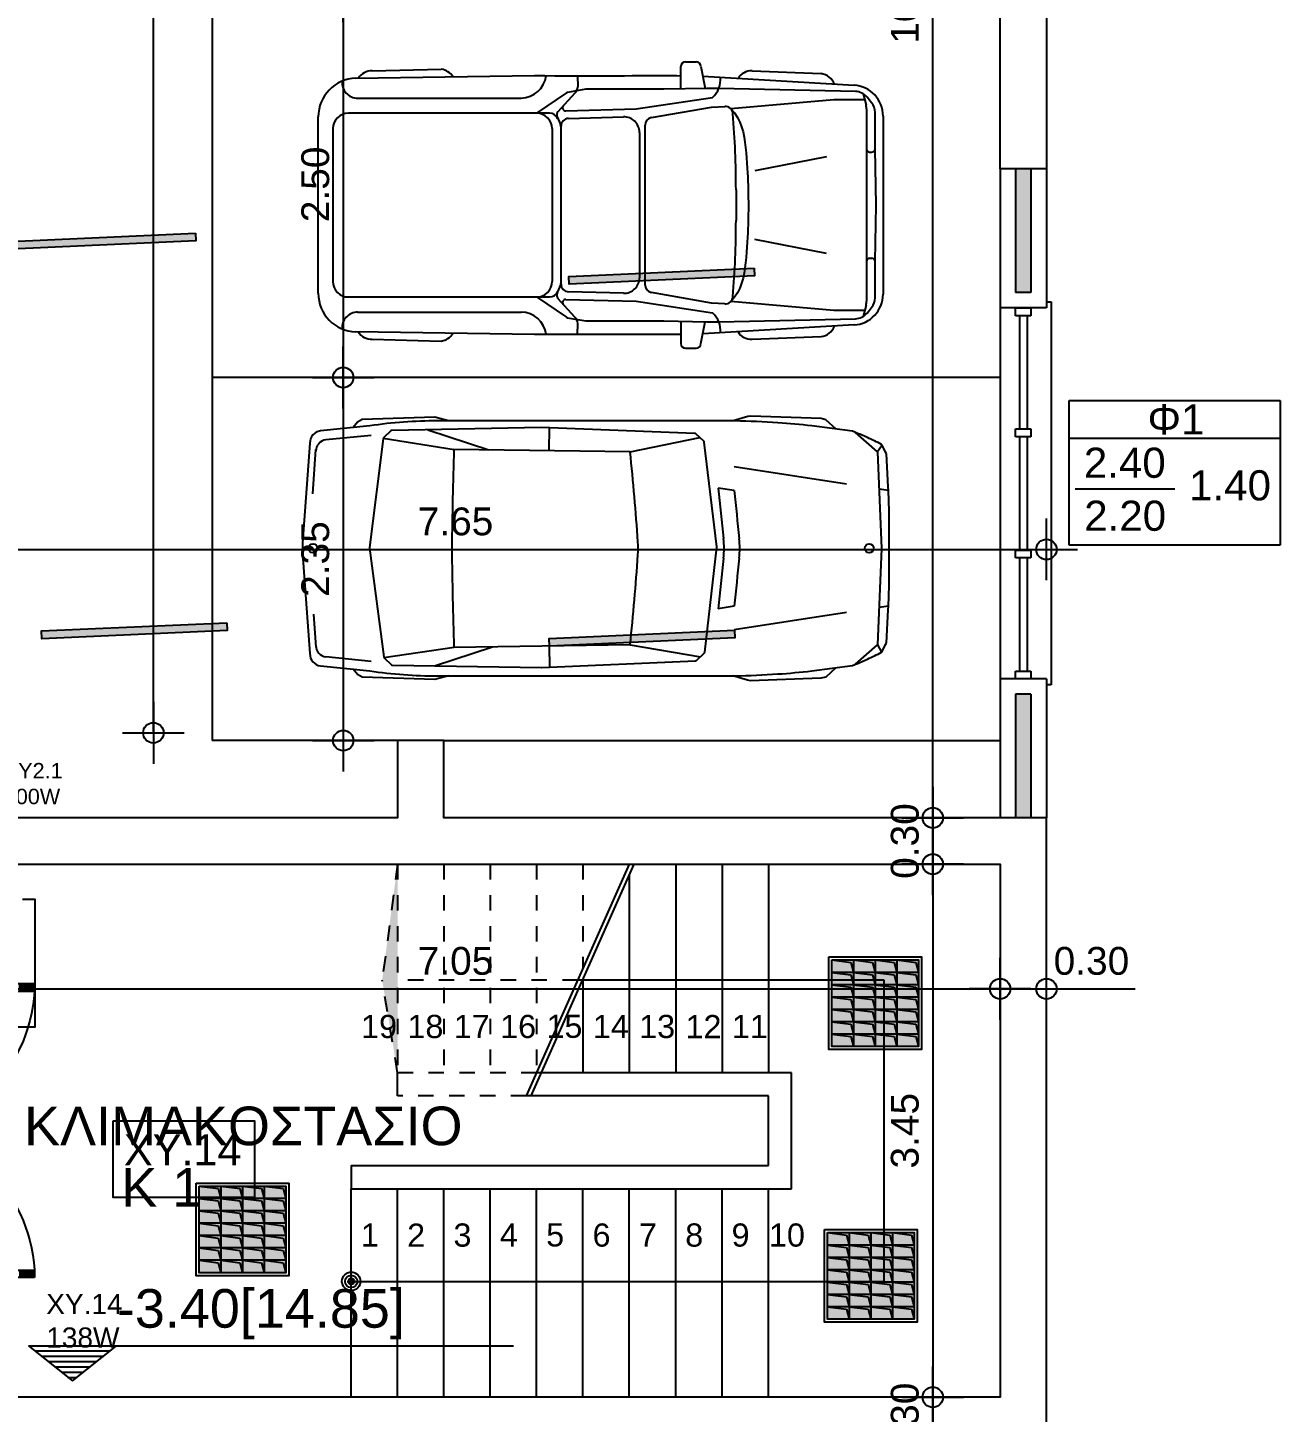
# Model space of a CAD drawing. Header units: metres. Extents: x -11 to 85, y -301 to 135.
# Drawn here: x 41.18 to 49.29, y -270.99 to -262.03 of the extents above; entities that cross this region are included whole.
import ezdxf
from ezdxf.enums import TextEntityAlignment as Align

# ---------------------------------------------------------------- set-up
doc = ezdxf.new("R2010")
doc.units = ezdxf.units.M
doc.header["$LTSCALE"] = 0.036
doc.header["$PDMODE"] = 2
doc.linetypes.add('HIDDEN', pattern=[0.375, 0.25, -0.125])
for name, color, linetype in [('arxitek ypogeio', 252, 'Continuous'), ('DIMBLK', 252, 'Continuous'), ('elec fota hatch', 31, 'Continuous'), ('electext', 20, 'Continuous'), ('hatch color', 252, 'Continuous'), ('HLEK_FL001_SYMBOLS', 230, 'Continuous'), ('Parathira', 252, 'Continuous')]:
    doc.layers.add(name, color=color, linetype=linetype)
doc.styles.add('COMU-N', font='arial.ttf')
doc.styles.get("Standard").update_dxf_attribs({"font": 'arial.ttf'})
doc.dimstyles.new('CADWDOT', dxfattribs={"dimscale": 0.1, "dimtxt": 1.8, "dimasz": 0.08, "dimexe": 2, "dimexo": 0, "dimgap": 0.09, "dimtad": 0, "dimrnd": 0.001, "dimzin": 0, "dimdsep": 46, "dimtxsty": 'Standard', "dimblk1": 'ARTDIM', "dimblk2": 'ARTDIM', "dimsah": 1, "dimcen": 0.09, "dimdle": 0.05, "dimse1": 1, "dimse2": 1, "dimadec": 0, "dimazin": 0, "dimtfac": 1, "dimtmove": 0, "dimatfit": 3, "dimldrblk": 'ARTDIM', "dimfxl": 2, "dimtvp": 0.9999, "dimtolj": 1, "dimtzin": 0, "dimarcsym": 0})

# ---------------------------------------------------------------- blocks, each defined once
blk = doc.blocks.new('ARTDIM')
at = {"layer": 'DIMBLK'}
for p, q in [((0, -24.9975), (0, 24.9975)), ((-24.9975, 0), (24.9975, 0))]:
    blk.add_line(p, q, dxfattribs=at)
blk.add_circle((0, 0), 8.25, dxfattribs=at)
blk = doc.blocks.new('*D1573')
at = {"layer": 'arxitek ypogeio', "color": 0, "lineweight": -2}
blk.add_line((40.1317, -265.4081), (47.7657, -265.4081), dxfattribs=at)
at = {"layer": 'Defpoints', "color": 0, "transparency": 16777216}
for p in [(47.7737, -265.4081), (40.1237, -265.7771), (47.7737, -265.7771)]:
    blk.add_point(p, dxfattribs=at)
at = {"layer": 'arxitek ypogeio', "color": 0, "lineweight": -2, "xscale": 0.008, "yscale": 0.008, "zscale": 0.008, "rotation": 180}
blk.add_blockref('ARTDIM', (40.1237, -265.4081), dxfattribs=at)
at = {"layer": 'arxitek ypogeio', "color": 0, "lineweight": -2, "xscale": 0.008, "yscale": 0.008, "zscale": 0.008}
blk.add_blockref('ARTDIM', (47.7737, -265.4081), dxfattribs=at)
at = {"layer": 'arxitek ypogeio', "color": 0, "insert": (43.9487, -265.2281), "char_height": 0.18, "attachment_point": 5}
blk.add_mtext('\\A1;7.65', dxfattribs=at)
blk = doc.blocks.new('*D1610')
at = {"layer": 'arxitek ypogeio', "color": 0, "lineweight": -2}
blk.add_line((41.9927, -266.5875), (41.9927, -256.8035), dxfattribs=at)
at = {"layer": 'Defpoints', "color": 0, "transparency": 16777216}
for p in [(41.9927, -256.7955), (42.798, -256.7955), (42.798, -266.5955)]:
    blk.add_point(p, dxfattribs=at)
at = {"layer": 'arxitek ypogeio', "color": 0, "lineweight": -2, "xscale": 0.008, "yscale": 0.008, "zscale": 0.008}
for p, rotation in [((41.9927, -256.7955), 90), ((41.9927, -266.5955), 270)]:
    blk.add_blockref('ARTDIM', p, dxfattribs=dict(at, rotation=rotation))
at = {"layer": 'arxitek ypogeio', "color": 0, "insert": (41.8127, -261.6955), "char_height": 0.18, "attachment_point": 5, "rotation": 90}
blk.add_mtext('\\A1;9.80', dxfattribs=at)
blk = doc.blocks.new('*D1613')
at = {"layer": 'arxitek ypogeio', "color": 0, "lineweight": -2}
blk.add_line((43.2219, -261.8035), (43.2219, -264.2875), dxfattribs=at)
at = {"layer": 'Defpoints', "color": 0, "transparency": 16777216}
for p in [(42.3737, -261.7955), (42.3737, -264.2955), (43.2219, -264.2955)]:
    blk.add_point(p, dxfattribs=at)
at = {"layer": 'arxitek ypogeio', "color": 0, "lineweight": -2, "xscale": 0.008, "yscale": 0.008, "zscale": 0.008}
for p, rotation in [((43.2219, -261.7955), 90), ((43.2219, -264.2955), 270)]:
    blk.add_blockref('ARTDIM', p, dxfattribs=dict(at, rotation=rotation))
at = {"layer": 'arxitek ypogeio', "color": 0, "insert": (43.0419, -263.0455), "char_height": 0.18, "attachment_point": 5, "rotation": 90}
blk.add_mtext('\\A1;2.50', dxfattribs=at)
blk = doc.blocks.new('*D1614')
at = {"layer": 'arxitek ypogeio', "color": 0, "lineweight": -2}
blk.add_line((43.2219, -264.3035), (43.2219, -266.6375), dxfattribs=at)
at = {"layer": 'Defpoints', "color": 0, "transparency": 16777216}
for p in [(42.3737, -264.2955), (42.3737, -266.6455), (43.2219, -266.6455)]:
    blk.add_point(p, dxfattribs=at)
at = {"layer": 'arxitek ypogeio', "color": 0, "lineweight": -2, "xscale": 0.008, "yscale": 0.008, "zscale": 0.008}
for p, rotation in [((43.2219, -264.2955), 90), ((43.2219, -266.6455), 270)]:
    blk.add_blockref('ARTDIM', p, dxfattribs=dict(at, rotation=rotation))
at = {"layer": 'arxitek ypogeio', "color": 0, "insert": (43.0419, -265.4705), "char_height": 0.18, "attachment_point": 5, "rotation": 90}
blk.add_mtext('\\A1;2.35', dxfattribs=at)
blk = doc.blocks.new('*D1617')
at = {"layer": 'arxitek ypogeio', "color": 0, "lineweight": -2}
blk.add_line((40.4317, -268.2524), (47.4657, -268.2524), dxfattribs=at)
at = {"layer": 'Defpoints', "color": 0, "transparency": 16777216}
for p in [(40.4237, -267.4455), (47.4737, -267.4455), (47.4737, -268.2524)]:
    blk.add_point(p, dxfattribs=at)
at = {"layer": 'arxitek ypogeio', "color": 0, "lineweight": -2, "xscale": 0.008, "yscale": 0.008, "zscale": 0.008, "rotation": 180}
blk.add_blockref('ARTDIM', (40.4237, -268.2524), dxfattribs=at)
at = {"layer": 'arxitek ypogeio', "color": 0, "lineweight": -2, "xscale": 0.008, "yscale": 0.008, "zscale": 0.008}
blk.add_blockref('ARTDIM', (47.4737, -268.2524), dxfattribs=at)
at = {"layer": 'arxitek ypogeio', "color": 0, "insert": (43.9487, -268.0724), "char_height": 0.18, "attachment_point": 5}
blk.add_mtext('\\A1;7.05', dxfattribs=at)
blk = doc.blocks.new('*D1618')
at = {"layer": 'arxitek ypogeio', "color": 0, "lineweight": -2}
for p, q in [((47.4817, -268.2524), (47.7657, -268.2524)), ((47.7737, -268.2524), (48.3483, -268.2524))]:
    blk.add_line(p, q, dxfattribs=at)
at = {"layer": 'Defpoints', "color": 0, "transparency": 16777216}
for p in [(47.4737, -267.4455), (47.7737, -267.4455), (47.7737, -268.2524)]:
    blk.add_point(p, dxfattribs=at)
at = {"layer": 'arxitek ypogeio', "color": 0, "lineweight": -2, "xscale": 0.008, "yscale": 0.008, "zscale": 0.008, "rotation": 180}
blk.add_blockref('ARTDIM', (47.4737, -268.2524), dxfattribs=at)
at = {"layer": 'arxitek ypogeio', "color": 0, "lineweight": -2, "xscale": 0.008, "yscale": 0.008, "zscale": 0.008}
blk.add_blockref('ARTDIM', (47.7737, -268.2524), dxfattribs=at)
at = {"layer": 'arxitek ypogeio', "color": 0, "insert": (48.065, -268.0724), "char_height": 0.18, "attachment_point": 5}
blk.add_mtext('\\A1;0.30', dxfattribs=at)
blk = doc.blocks.new('*D1619')
at = {"layer": 'arxitek ypogeio', "color": 0, "lineweight": -2}
blk.add_line((47.0377, -267.4535), (47.0377, -270.8875), dxfattribs=at)
at = {"layer": 'Defpoints', "color": 0, "transparency": 16777216}
for p in [(47.4737, -267.4455), (47.0377, -270.8955), (47.4737, -270.8955)]:
    blk.add_point(p, dxfattribs=at)
at = {"layer": 'arxitek ypogeio', "color": 0, "lineweight": -2, "xscale": 0.008, "yscale": 0.008, "zscale": 0.008}
for p, rotation in [((47.0377, -267.4455), 90), ((47.0377, -270.8955), 270)]:
    blk.add_blockref('ARTDIM', p, dxfattribs=dict(at, rotation=rotation))
at = {"layer": 'arxitek ypogeio', "color": 0, "insert": (46.8577, -269.1705), "char_height": 0.18, "attachment_point": 5, "rotation": 90}
blk.add_mtext('\\A1;3.45', dxfattribs=at)
blk = doc.blocks.new('*D1620')
at = {"layer": 'arxitek ypogeio', "color": 0, "lineweight": -2}
blk.add_line((47.0377, -267.1375), (47.0377, -256.5035), dxfattribs=at)
at = {"layer": 'Defpoints', "color": 0, "transparency": 16777216}
for p in [(47.0377, -256.4955), (47.4737, -256.4955), (47.4737, -267.1455)]:
    blk.add_point(p, dxfattribs=at)
at = {"layer": 'arxitek ypogeio', "color": 0, "lineweight": -2, "xscale": 0.008, "yscale": 0.008, "zscale": 0.008}
for p, rotation in [((47.0377, -256.4955), 90), ((47.0377, -267.1455), 270)]:
    blk.add_blockref('ARTDIM', p, dxfattribs=dict(at, rotation=rotation))
at = {"layer": 'arxitek ypogeio', "color": 0, "insert": (46.8577, -261.8205), "char_height": 0.18, "attachment_point": 5, "rotation": 90}
blk.add_mtext('\\A1;10.65', dxfattribs=at)
blk = doc.blocks.new('*D1622')
at = {"layer": 'arxitek ypogeio', "color": 0, "lineweight": -2}
blk.add_line((47.0377, -267.4375), (47.0377, -267.1535), dxfattribs=at)
at = {"layer": 'Defpoints', "color": 0, "transparency": 16777216}
for p in [(47.0377, -267.1455), (47.4737, -267.1455), (47.4737, -267.4455)]:
    blk.add_point(p, dxfattribs=at)
at = {"layer": 'arxitek ypogeio', "color": 0, "lineweight": -2, "xscale": 0.008, "yscale": 0.008, "zscale": 0.008}
for p, rotation in [((47.0377, -267.1455), 90), ((47.0377, -267.4455), 270)]:
    blk.add_blockref('ARTDIM', p, dxfattribs=dict(at, rotation=rotation))
at = {"layer": 'arxitek ypogeio', "color": 0, "insert": (46.8577, -267.2955), "char_height": 0.18, "attachment_point": 5, "rotation": 90}
blk.add_mtext('\\A1;0.30', dxfattribs=at)
blk = doc.blocks.new('*D1623')
at = {"layer": 'arxitek ypogeio', "color": 0, "lineweight": -2}
blk.add_line((47.0377, -270.9035), (47.0377, -271.1875), dxfattribs=at)
at = {"layer": 'Defpoints', "color": 0, "transparency": 16777216}
for p in [(47.4737, -270.8955), (47.0377, -271.1955), (47.4737, -271.1955)]:
    blk.add_point(p, dxfattribs=at)
at = {"layer": 'arxitek ypogeio', "color": 0, "lineweight": -2, "xscale": 0.008, "yscale": 0.008, "zscale": 0.008}
for p, rotation in [((47.0377, -270.8955), 90), ((47.0377, -271.1955), 270)]:
    blk.add_blockref('ARTDIM', p, dxfattribs=dict(at, rotation=rotation))
at = {"layer": 'arxitek ypogeio', "color": 0, "insert": (46.8577, -271.0455), "char_height": 0.18, "attachment_point": 5, "rotation": 90}
blk.add_mtext('\\A1;0.30', dxfattribs=at)
blk = doc.blocks.new('A$C0F035EE8')
at = {"layer": 'Parathira'}
for p, q in [((-0.3, 0), (-0.3, -0.05)), ((0, -0.05), (0, 0)), ((-1.1, -0.05), (-0.15, -0.05)), ((-1.005, -0.0595), (-1.1, -0.0595)), ((-1.005, -0.069), (-1.0998, -0.069)), ((-1.005, -0.0785), (-1.0996, -0.0785)), ((-1.005, -0.088), (-1.0992, -0.088)), ((-1.005, -0.0975), (-1.005, -0.05)), ((-0.3, -0.05), (0, -0.05)), ((-0.245, -0.0975), (-0.245, -0.05)), ((-0.15, -0.0595), (-0.245, -0.0595)), ((-0.15, -0.069), (-0.245, -0.069)), ((-0.15, -0.0785), (-0.245, -0.0785)), ((-0.15, -0.088), (-0.245, -0.088)), ((-0.15, -0.05), (-0.15, -0.0975)), ((-0.15, -0.0975), (-1.0988, -0.0975)), ((-1.005, -1.9405), (-1.1, -1.9405)), ((-1.1, -1.95), (-0.15, -1.95)), ((-1.005, -1.931), (-1.0998, -1.931)), ((-1.005, -1.9215), (-1.0996, -1.9215)), ((-1.005, -1.912), (-1.0992, -1.912)), ((-0.15, -1.9025), (-1.0988, -1.9025)), ((-1.005, -1.9025), (-1.005, -1.95)), ((-0.3, -2), (-0.3, -1.95)), ((-0.3, -1.95), (0, -1.95)), ((-0.245, -1.9025), (-0.245, -1.95)), ((-0.15, -1.912), (-0.245, -1.912)), ((-0.15, -1.9215), (-0.245, -1.9215)), ((-0.15, -1.931), (-0.245, -1.931)), ((-0.15, -1.9405), (-0.245, -1.9405)), ((-0.15, -1.95), (-0.15, -1.9025)), ((0, -1.95), (0, -2))]:
    blk.add_line(p, q, dxfattribs=at)
for centre, start, end in [((-0.15, -0.05), 180, 270), ((-0.15, -1.95), 90, 180)]:
    blk.add_arc(centre, 0.95, start, end, dxfattribs=at)
blk = doc.blocks.new('A$C52D13D70')
at = {"layer": 'Parathira'}
for p, q in [((-0.33, 0.04), (-0.33, -2.44)), ((-0.3, 0.04), (-0.33, 0.04)), ((-0.1, 0), (-0.2, 0)), ((-0.2, 0), (-0.2, -0.05)), ((-0.1, -0.05), (-0.1, 0)), ((0, 0), (0, -2.4)), ((-0.2, -0.05), (-0.1, -0.05)), ((-0.175, -0.05), (-0.175, -0.7833)), ((-0.125, -0.05), (-0.125, -0.7833)), ((-0.1, -0.7833), (-0.2, -0.7833)), ((-0.2, -0.7833), (-0.2, -0.8333)), ((-0.1, -0.8333), (-0.1, -0.7833)), ((-0.2, -0.8333), (-0.1, -0.8333)), ((-0.175, -0.8333), (-0.175, -1.5667)), ((-0.125, -0.8333), (-0.125, -1.5667)), ((-0.1, -1.5667), (-0.2, -1.5667)), ((-0.2, -1.5667), (-0.2, -1.6167)), ((-0.1, -1.6167), (-0.1, -1.5667)), ((-0.2, -1.6167), (-0.1, -1.6167)), ((-0.175, -1.6167), (-0.175, -2.35)), ((-0.125, -1.6167), (-0.125, -2.35)), ((-0.1, -2.35), (-0.2, -2.35)), ((-0.2, -2.35), (-0.2, -2.4)), ((-0.2, -2.4), (-0.1, -2.4)), ((-0.1, -2.4), (-0.1, -2.35)), ((-0.33, -2.44), (-0.3, -2.44))]:
    blk.add_line(p, q, dxfattribs=at)
blk = doc.blocks.new('*D1447')
at = {"layer": 'arxitek ypogeio', "color": 0, "lineweight": -2}
for p, q in [((41.0274, -270.8955), (41.0274, -270.3209)), ((41.0274, -271.1875), (41.0274, -270.9035))]:
    blk.add_line(p, q, dxfattribs=at)
at = {"layer": 'Defpoints', "color": 0, "transparency": 16777216}
for p in [(41.0274, -270.8955), (41.2308, -270.8955), (41.2308, -271.1955)]:
    blk.add_point(p, dxfattribs=at)
at = {"layer": 'arxitek ypogeio', "color": 0, "lineweight": -2, "xscale": 0.008, "yscale": 0.008, "zscale": 0.008}
for p, rotation in [((41.0274, -270.8955), 90), ((41.0274, -271.1955), 270)]:
    blk.add_blockref('ARTDIM', p, dxfattribs=dict(at, rotation=rotation))
at = {"layer": 'arxitek ypogeio', "color": 0, "insert": (40.8474, -270.6042), "char_height": 0.18, "attachment_point": 5, "rotation": 90}
blk.add_mtext('\\A1;0.30', dxfattribs=at)
blk = doc.blocks.new('lampes fthorismou 120')
at = {"layer": 'hatch color'}
blk.add_hatch(color=181, dxfattribs=at).paths.add_polyline_path([(84.1811, -99.2639), (84.1811, -99.2139), (85.3811, -99.2139), (85.3811, -99.2639)])
at = {"layer": 'HLEK_FL001_SYMBOLS'}
blk.add_lwpolyline([(84.1811, -99.2639), (84.1811, -99.2139), (85.3811, -99.2139), (85.3811, -99.2639)], close=True, dxfattribs=at)
blk = doc.blocks.new('fotistiko fthorismou pseudorofi')
at = {"layer": 'elec fota hatch'}
blk.add_hatch(color=256, dxfattribs=at).paths.add_polyline_path([(56.1669, -89.5522), (56.7269, -89.5522), (56.7269, -90.1122), (56.1669, -90.1122)])
at = {"layer": 'HLEK_FL001_SYMBOLS'}
for points in [[(56.3069, -89.5522), (56.1669, -89.5522), (56.2901, -89.568), (56.3069, -89.6322)], [(56.4469, -89.5522), (56.3069, -89.5522), (56.4301, -89.568), (56.4469, -89.6322)], [(56.5869, -89.5522), (56.4469, -89.5522), (56.5701, -89.568), (56.5869, -89.6322)], [(56.7269, -89.5522), (56.5869, -89.5522), (56.7101, -89.568), (56.7269, -89.6322)], [(56.3069, -89.6322), (56.1669, -89.6322), (56.2901, -89.648), (56.3069, -89.7122)], [(56.4469, -89.6322), (56.3069, -89.6322), (56.4301, -89.648), (56.4469, -89.7122)], [(56.5869, -89.6322), (56.4469, -89.6322), (56.5701, -89.648), (56.5869, -89.7122)], [(56.7269, -89.6322), (56.5869, -89.6322), (56.7101, -89.648), (56.7269, -89.7122)], [(56.3069, -89.7122), (56.1669, -89.7122), (56.2901, -89.728), (56.3069, -89.7922)], [(56.3069, -89.7922), (56.1669, -89.7922), (56.2901, -89.808), (56.3069, -89.8722)], [(56.4469, -89.7122), (56.3069, -89.7122), (56.4301, -89.728), (56.4469, -89.7922)], [(56.4469, -89.7922), (56.3069, -89.7922), (56.4301, -89.808), (56.4469, -89.8722)], [(56.5869, -89.7122), (56.4469, -89.7122), (56.5701, -89.728), (56.5869, -89.7922)], [(56.5869, -89.7922), (56.4469, -89.7922), (56.5701, -89.808), (56.5869, -89.8722)], [(56.7269, -89.7122), (56.5869, -89.7122), (56.7101, -89.728), (56.7269, -89.7922)], [(56.7269, -89.7922), (56.5869, -89.7922), (56.7101, -89.808), (56.7269, -89.8722)], [(56.3069, -89.8722), (56.1669, -89.8722), (56.2901, -89.888), (56.3069, -89.9522)], [(56.4469, -89.8722), (56.3069, -89.8722), (56.4301, -89.888), (56.4469, -89.9522)], [(56.5869, -89.8722), (56.4469, -89.8722), (56.5701, -89.888), (56.5869, -89.9522)], [(56.7269, -89.8722), (56.5869, -89.8722), (56.7101, -89.888), (56.7269, -89.9522)], [(56.3069, -89.9522), (56.1669, -89.9522), (56.2901, -89.968), (56.3069, -90.0322)], [(56.4469, -89.9522), (56.3069, -89.9522), (56.4301, -89.968), (56.4469, -90.0322)], [(56.5869, -89.9522), (56.4469, -89.9522), (56.5701, -89.968), (56.5869, -90.0322)], [(56.7269, -89.9522), (56.5869, -89.9522), (56.7101, -89.968), (56.7269, -90.0322)], [(56.3069, -90.0322), (56.1669, -90.0322), (56.2901, -90.048), (56.3069, -90.1122)], [(56.4469, -90.0322), (56.3069, -90.0322), (56.4301, -90.048), (56.4469, -90.1122)], [(56.5869, -90.0322), (56.4469, -90.0322), (56.5701, -90.048), (56.5869, -90.1122)], [(56.7269, -90.0322), (56.5869, -90.0322), (56.7101, -90.048), (56.7269, -90.1122)]]:
    blk.add_hatch(color=256, dxfattribs=at).paths.add_polyline_path(points)
for p, q in [((56.1669, -89.5522), (56.2901, -89.568)), ((56.2901, -89.568), (56.3069, -89.6322)), ((56.3069, -89.5522), (56.3069, -90.1122)), ((56.3069, -89.5522), (56.4301, -89.568)), ((56.4301, -89.568), (56.4469, -89.6322)), ((56.4469, -89.5522), (56.4469, -90.1122)), ((56.4469, -89.5522), (56.5701, -89.568)), ((56.5701, -89.568), (56.5869, -89.6322)), ((56.5869, -89.5522), (56.5869, -90.1122)), ((56.5869, -89.5522), (56.7101, -89.568)), ((56.7101, -89.568), (56.7269, -89.6322)), ((56.7269, -89.6322), (56.1669, -89.6322)), ((56.1669, -89.6322), (56.2901, -89.648)), ((56.2901, -89.648), (56.3069, -89.7122)), ((56.3069, -89.6322), (56.4301, -89.648)), ((56.4301, -89.648), (56.4469, -89.7122)), ((56.4469, -89.6322), (56.5701, -89.648)), ((56.5701, -89.648), (56.5869, -89.7122)), ((56.5869, -89.6322), (56.7101, -89.648)), ((56.7101, -89.648), (56.7269, -89.7122)), ((56.7269, -89.7122), (56.1669, -89.7122)), ((56.1669, -89.7122), (56.2901, -89.728)), ((56.7269, -89.7922), (56.1669, -89.7922)), ((56.1669, -89.7922), (56.2901, -89.808)), ((56.2901, -89.728), (56.3069, -89.7922)), ((56.3069, -89.7122), (56.4301, -89.728)), ((56.3069, -89.7922), (56.4301, -89.808)), ((56.4301, -89.728), (56.4469, -89.7922)), ((56.4469, -89.7122), (56.5701, -89.728)), ((56.4469, -89.7922), (56.5701, -89.808)), ((56.5701, -89.728), (56.5869, -89.7922)), ((56.5869, -89.7122), (56.7101, -89.728)), ((56.5869, -89.7922), (56.7101, -89.808)), ((56.7101, -89.728), (56.7269, -89.7922)), ((56.7269, -89.8722), (56.1669, -89.8722)), ((56.1669, -89.8722), (56.2901, -89.888)), ((56.2901, -89.808), (56.3069, -89.8722)), ((56.3069, -89.8722), (56.4301, -89.888)), ((56.4301, -89.808), (56.4469, -89.8722)), ((56.4469, -89.8722), (56.5701, -89.888)), ((56.5701, -89.808), (56.5869, -89.8722)), ((56.5869, -89.8722), (56.7101, -89.888)), ((56.7101, -89.808), (56.7269, -89.8722)), ((56.7269, -89.9522), (56.1669, -89.9522)), ((56.1669, -89.9522), (56.2901, -89.968)), ((56.2901, -89.888), (56.3069, -89.9522)), ((56.2901, -89.968), (56.3069, -90.0322)), ((56.3069, -89.9522), (56.4301, -89.968)), ((56.4301, -89.888), (56.4469, -89.9522)), ((56.4301, -89.968), (56.4469, -90.0322)), ((56.4469, -89.9522), (56.5701, -89.968)), ((56.5701, -89.888), (56.5869, -89.9522)), ((56.5701, -89.968), (56.5869, -90.0322)), ((56.5869, -89.9522), (56.7101, -89.968)), ((56.7101, -89.888), (56.7269, -89.9522)), ((56.7101, -89.968), (56.7269, -90.0322)), ((56.7269, -90.0322), (56.1669, -90.0322)), ((56.1669, -90.0322), (56.2901, -90.048)), ((56.2901, -90.048), (56.3069, -90.1122)), ((56.3069, -90.0322), (56.4301, -90.048)), ((56.4301, -90.048), (56.4469, -90.1122)), ((56.4469, -90.0322), (56.5701, -90.048)), ((56.5701, -90.048), (56.5869, -90.1122)), ((56.5869, -90.0322), (56.7101, -90.048)), ((56.7101, -90.048), (56.7269, -90.1122))]:
    blk.add_line(p, q, dxfattribs=at)
for points in [[(56.1469, -89.5322), (56.7469, -89.5322), (56.7469, -90.1322), (56.1469, -90.1322)], [(56.1669, -89.5522), (56.7269, -89.5522), (56.7269, -90.1122), (56.1669, -90.1122)]]:
    blk.add_lwpolyline(points, close=True, dxfattribs=at)

msp = doc.modelspace()

# ---------------------------------------------------------------- hatches: boundary and pattern name
at = {"layer": 'arxitek ypogeio'}
for points in [[(47.6737, -262.9455), (47.5737, -262.9455), (47.5737, -263.7455), (47.6737, -263.7455)], [(47.6737, -266.3455), (47.5737, -266.3455), (47.5737, -267.1455), (47.6737, -267.1455)]]:
    msp.add_hatch(color=256, dxfattribs=at).paths.add_polyline_path(points)
at = {"layer": 'arxitek ypogeio', "linetype": 'HIDDEN'}
h = msp.add_hatch(color=256, dxfattribs=at)
h.paths.add_polyline_path([(43.5737, -267.4455), (43.4737, -268.1955), (43.5737, -268.7955)])
h.paths.add_polyline_path([(43.3126, -268.608), (43.5948, -268.608), (43.5948, -268.383), (43.3126, -268.383)], flags=9)

# ---------------------------------------------------------------- linework, layer by layer
at = {"layer": 'arxitek ypogeio'}
for p, q in [((42.3737, -256.7955), (42.3737, -266.6455)), ((43.4093, -262.3115), (43.856, -262.3)), ((45.4072, -262.4277), (45.4072, -262.283)), ((45.4372, -262.253), (45.5072, -262.253)), ((45.5372, -262.283), (45.5651, -262.4245)), ((43.3031, -262.359), (44.46, -262.3413)), ((44.46, -262.3413), (44.5262, -262.3417)), ((44.5262, -262.3417), (44.5915, -262.3421)), ((44.5915, -262.3421), (44.655, -262.3423)), ((44.655, -262.3423), (44.7057, -262.3424)), ((44.7057, -262.3424), (44.7724, -262.3423)), ((44.739, -262.3424), (44.7399, -262.4142)), ((44.7724, -262.3423), (45.0421, -262.3421)), ((45.0421, -262.3421), (45.0931, -262.3418)), ((45.0931, -262.3418), (45.1422, -262.3415)), ((45.1422, -262.3415), (45.19, -262.3413)), ((45.19, -262.3413), (45.2372, -262.3411)), ((45.2372, -262.3411), (45.2843, -262.3412)), ((45.2843, -262.3412), (45.3321, -262.3414)), ((45.3321, -262.3414), (45.3811, -262.3419)), ((45.3811, -262.3419), (45.4072, -262.3423)), ((45.5496, -262.3459), (46.5282, -262.404)), ((45.8683, -262.3115), (46.315, -262.3284)), ((44.6664, -262.4536), (44.4723, -262.5849)), ((44.7205, -262.4543), (44.6112, -262.5757)), ((44.7931, -262.4298), (44.6742, -262.4505)), ((45.2975, -262.4298), (44.7931, -262.4298)), ((45.5748, -262.4243), (45.2975, -262.4298)), ((45.655, -262.4242), (45.5748, -262.4243)), ((46.5372, -262.4443), (45.655, -262.4242)), ((46.5867, -262.4587), (46.6058, -262.5324)), ((43.3152, -262.4871), (44.3738, -262.4871)), ((44.6622, -262.5696), (45.1177, -262.5577)), ((45.1177, -262.5577), (45.6126, -262.4827)), ((45.2164, -262.6134), (45.6066, -262.5453)), ((45.6066, -262.5453), (45.6916, -262.541)), ((46.397, -262.4984), (45.7304, -262.5562)), ((45.7304, -262.5562), (45.7542, -262.5836)), ((46.5969, -262.4979), (46.397, -262.4984)), ((46.609, -262.5575), (46.609, -262.8164)), ((46.6418, -262.5171), (46.6123, -262.481)), ((43.0605, -263.1797), (43.0605, -262.6089)), ((44.5567, -262.5849), (43.2552, -262.5849)), ((44.606, -262.6076), (44.6279, -262.6588)), ((44.6806, -262.6183), (45.0365, -262.609)), ((45.7542, -262.5836), (45.7735, -262.6125)), ((45.7735, -262.6125), (45.7888, -262.6428)), ((45.7888, -262.6428), (45.8007, -262.6742)), ((46.6644, -262.8164), (46.6644, -262.5804)), ((46.7164, -262.6036), (46.7164, -263.1797)), ((43.1552, -262.6849), (43.1552, -263.1797)), ((44.5738, -262.6849), (44.5738, -263.1797)), ((44.6319, -263.1797), (44.6319, -262.6683)), ((45.1391, -262.7089), (45.1391, -263.1797)), ((45.1759, -263.1797), (45.1759, -262.6625)), ((45.8007, -262.6742), (45.8098, -262.7065)), ((45.8098, -262.7065), (45.8166, -262.7396)), ((45.8166, -262.7396), (45.8218, -262.7732)), ((45.8218, -262.7732), (45.8259, -262.8071)), ((45.8259, -262.8071), (45.8293, -262.841)), ((46.609, -262.8164), (46.609, -263.1797)), ((46.629, -262.8364), (46.6444, -262.8364)), ((46.6706, -263.1797), (46.6644, -262.8164)), ((45.8293, -262.841), (45.8323, -262.8747)), ((45.8323, -262.8747), (45.8348, -262.9078)), ((45.8348, -262.9078), (45.8369, -262.9399)), ((46.3508, -262.8667), (45.8864, -262.9571)), ((45.8369, -262.9399), (45.8386, -262.9706)), ((45.8386, -262.9706), (45.84, -262.9997)), ((45.84, -262.9997), (45.8412, -263.0268)), ((47.4737, -262.9455), (47.4737, -263.8455)), ((47.5737, -262.9455), (47.5737, -263.7455)), ((47.6737, -262.9455), (47.6737, -263.7455)), ((47.7737, -262.9455), (47.7737, -263.8455)), ((45.7642, -263.0807), (45.7642, -263.1797)), ((45.8412, -263.0268), (45.8421, -263.0514)), ((45.8421, -263.0514), (45.8428, -263.0735)), ((45.8428, -263.0735), (45.8433, -263.0931)), ((45.8433, -263.0931), (45.8437, -263.1107)), ((43.0605, -263.7505), (43.0605, -263.1797)), ((43.1552, -263.1797), (43.1552, -263.6744)), ((44.5738, -263.1797), (44.5738, -263.6744)), ((44.6319, -263.6911), (44.6319, -263.1797)), ((45.1391, -263.1797), (45.1391, -263.6504)), ((45.1759, -263.6969), (45.1759, -263.1797)), ((45.7642, -263.1797), (45.7642, -263.2786)), ((45.8437, -263.1107), (45.8439, -263.1265)), ((45.8439, -263.1265), (45.8442, -263.1672)), ((45.8442, -263.1921), (45.8441, -263.2183)), ((45.8442, -263.1672), (45.8442, -263.1921)), ((46.609, -263.1797), (46.609, -263.5429)), ((46.6644, -263.5429), (46.6706, -263.1797)), ((46.7164, -263.1797), (46.7164, -263.7557)), ((45.8428, -263.2859), (45.8421, -263.3079)), ((45.8433, -263.2662), (45.8428, -263.2859)), ((45.8437, -263.2487), (45.8433, -263.2662)), ((45.8439, -263.2328), (45.8437, -263.2487)), ((45.8441, -263.2183), (45.8439, -263.2328)), ((45.84, -263.3596), (45.8386, -263.3887)), ((45.8412, -263.3326), (45.84, -263.3596)), ((45.8421, -263.3079), (45.8412, -263.3326)), ((45.8348, -263.4516), (45.8323, -263.4846)), ((45.8369, -263.4195), (45.8348, -263.4516)), ((45.8386, -263.3887), (45.8369, -263.4195)), ((46.3508, -263.4926), (45.8864, -263.4023)), ((45.8259, -263.5523), (45.8218, -263.5862)), ((45.8293, -263.5183), (45.8259, -263.5523)), ((45.8323, -263.4846), (45.8293, -263.5183)), ((46.609, -263.5429), (46.609, -263.8019)), ((46.629, -263.5229), (46.6444, -263.5229)), ((46.6644, -263.779), (46.6644, -263.5429)), ((45.8166, -263.6197), (45.8098, -263.6528)), ((45.8218, -263.5862), (45.8166, -263.6197)), ((44.606, -263.7517), (44.6279, -263.7005)), ((45.7888, -263.7166), (45.7735, -263.7468)), ((45.8007, -263.6851), (45.7888, -263.7166)), ((45.8098, -263.6528), (45.8007, -263.6851)), ((43.2552, -263.7744), (44.5567, -263.7744)), ((44.4723, -263.7744), (44.6664, -263.9057)), ((44.7205, -263.9051), (44.6112, -263.7836)), ((44.6622, -263.7897), (45.1177, -263.8017)), ((45.0365, -263.7504), (44.6806, -263.741)), ((45.1177, -263.8017), (45.6126, -263.8766)), ((45.6066, -263.8141), (45.2164, -263.746)), ((45.6916, -263.8183), (45.6066, -263.8141)), ((45.7542, -263.7758), (45.7304, -263.8031)), ((46.397, -263.8609), (45.7304, -263.8031)), ((45.7735, -263.7468), (45.7542, -263.7758)), ((47.6737, -263.7455), (47.5737, -263.7455)), ((43.3152, -263.8722), (44.3738, -263.8722)), ((44.6742, -263.9088), (44.7931, -263.9295)), ((46.5969, -263.8614), (46.397, -263.8609)), ((46.6058, -263.827), (46.5867, -263.9006)), ((46.6123, -263.8784), (46.6418, -263.8422)), ((47.7737, -263.8455), (47.4737, -263.8455)), ((44.46, -264.0181), (43.3031, -264.0004)), ((44.739, -264.017), (44.7399, -263.9451)), ((44.7931, -263.9295), (45.2975, -263.9295)), ((45.2975, -263.9295), (45.5748, -263.935)), ((45.4072, -263.9317), (45.4072, -264.0763)), ((45.5372, -264.0763), (45.5651, -263.9348)), ((46.5282, -263.9554), (45.5496, -264.0135)), ((45.5748, -263.935), (45.655, -263.9352)), ((45.655, -263.9352), (46.5372, -263.9151)), ((43.4093, -264.0478), (43.856, -264.0593)), ((44.5262, -264.0176), (44.46, -264.0181)), ((44.5915, -264.0173), (44.5262, -264.0176)), ((44.655, -264.017), (44.5915, -264.0173)), ((44.7057, -264.0169), (44.655, -264.017)), ((44.7724, -264.017), (44.7057, -264.0169)), ((45.0421, -264.0172), (44.7724, -264.017)), ((45.0931, -264.0175), (45.0421, -264.0172)), ((45.1422, -264.0178), (45.0931, -264.0175)), ((45.19, -264.0181), (45.1422, -264.0178)), ((45.2372, -264.0182), (45.19, -264.0181)), ((45.2843, -264.0182), (45.2372, -264.0182)), ((45.3321, -264.0179), (45.2843, -264.0182)), ((45.3811, -264.0174), (45.3321, -264.0179)), ((45.4072, -264.017), (45.3811, -264.0174)), ((45.8683, -264.0478), (46.315, -264.0309)), ((45.4372, -264.1063), (45.5072, -264.1063)), ((47.4737, -264.2955), (42.3737, -264.2955)), ((47.9202, -265.3815), (47.9202, -264.4438)), ((47.9202, -264.4438), (49.2875, -264.4438)), ((49.2875, -264.4438), (49.2875, -265.3815)), ((43.3941, -264.6083), (43.0738, -264.6407)), ((43.3132, -264.5841), (43.2865, -264.6192)), ((43.3446, -264.5674), (43.3132, -264.5841)), ((43.8153, -264.5531), (43.3446, -264.5674)), ((44.502, -264.6183), (43.5375, -264.6375)), ((43.9028, -264.5762), (43.8153, -264.5531)), ((45.7593, -264.5762), (43.8318, -264.5762)), ((45.4984, -264.6577), (44.5026, -264.6183)), ((44.5557, -264.7683), (44.5561, -264.6204)), ((45.8401, -264.5486), (45.7454, -264.5761)), ((45.8604, -264.545), (45.8401, -264.5486)), ((46.3151, -264.5617), (45.8604, -264.545)), ((46.5183, -264.6432), (46.2543, -264.6086)), ((46.3465, -264.5688), (46.3151, -264.5617)), ((46.4115, -264.6292), (46.3465, -264.5688)), ((43.0056, -264.7198), (42.9588, -265.3651)), ((43.4037, -264.6701), (43.1088, -264.6987)), ((43.4804, -264.6922), (43.3925, -265.3966)), ((43.4809, -264.6887), (43.9395, -264.7614)), ((43.5308, -264.6404), (43.4834, -264.6863)), ((43.7701, -264.6332), (44.1647, -264.7637)), ((45.08, -264.7764), (45.5301, -264.6837)), ((45.5554, -264.707), (45.5048, -264.6603)), ((45.6408, -265.3917), (45.5585, -264.7131)), ((46.6806, -264.7764), (46.5377, -264.6507)), ((49.2875, -264.6895), (47.9202, -264.6895)), ((43.0247, -265.0484), (43.0454, -264.7621)), ((45.0791, -264.7761), (43.9379, -264.7606)), ((46.7107, -264.7329), (46.6806, -264.7764)), ((46.6806, -264.7764), (46.7056, -265.4014)), ((46.7329, -264.7795), (46.7107, -264.7329)), ((46.7378, -264.7899), (46.7329, -264.7795)), ((46.7502, -265.004), (46.7378, -264.7899)), ((46.4789, -264.9857), (45.7516, -264.8746)), ((45.7531, -265.0265), (45.6495, -265.0107)), ((46.7513, -265.0273), (46.6903, -265.018)), ((47.9592, -265.0151), (48.6051, -265.0151)), ((42.9588, -265.4374), (43.0056, -266.0828)), ((43.3925, -265.3991), (43.4839, -266.1033)), ((45.5618, -266.0731), (45.6408, -265.3941)), ((46.7056, -265.4014), (46.6806, -266.0264)), ((49.2875, -265.3815), (47.9202, -265.3815)), ((45.7531, -265.776), (45.6495, -265.7919)), ((46.7513, -265.7752), (46.6903, -265.7846)), ((43.0299, -265.8264), (43.0454, -266.0405)), ((46.4789, -265.8169), (45.7516, -265.928)), ((46.7378, -266.0127), (46.7502, -265.7986)), ((43.4843, -266.1068), (43.9395, -266.0412)), ((43.8134, -266.1619), (44.1873, -266.0383)), ((45.0791, -266.0265), (43.9379, -266.042)), ((44.5557, -266.0343), (44.5561, -266.1708)), ((45.08, -266.0261), (45.5335, -266.1027)), ((46.5377, -266.1519), (46.6806, -266.0264)), ((46.6806, -266.0264), (46.7062, -266.0742)), ((46.7107, -266.0696), (46.7329, -266.023)), ((46.7329, -266.023), (46.7378, -266.0127)), ((43.4037, -266.1325), (43.1088, -266.1039)), ((43.4869, -266.1092), (43.5344, -266.1549)), ((44.5064, -266.173), (45.502, -266.1288)), ((45.5084, -266.1261), (45.5587, -266.0793)), ((43.0738, -266.1618), (43.3941, -266.1943)), ((43.3132, -266.2185), (43.2865, -266.1834)), ((43.3446, -266.2352), (43.3132, -266.2185)), ((43.8153, -266.2495), (43.3446, -266.2352)), ((43.5412, -266.1577), (44.5058, -266.173)), ((43.9028, -266.2264), (43.8153, -266.2495)), ((43.8318, -266.2264), (45.7593, -266.2264)), ((45.8383, -266.2542), (45.7435, -266.2268)), ((46.3133, -266.2411), (45.8586, -266.2578)), ((46.2543, -266.194), (46.5183, -266.1594)), ((46.3447, -266.234), (46.3133, -266.2411)), ((46.4096, -266.1736), (46.3447, -266.234)), ((45.8586, -266.2578), (45.8383, -266.2542)), ((47.7737, -266.2455), (47.4737, -266.2455)), ((47.4737, -266.2455), (47.4737, -267.1455)), ((47.7737, -266.2455), (47.7737, -267.1455)), ((47.6737, -266.3455), (47.5737, -266.3455)), ((47.5737, -266.3455), (47.5737, -267.1455)), ((47.6737, -266.3455), (47.6737, -267.1455)), ((43.5737, -266.6455), (42.3737, -266.6455)), ((43.8737, -266.6455), (47.4737, -266.6455)), ((45.0737, -267.4455), (44.407, -268.9455)), ((45.1037, -267.4455), (44.437, -268.9455)), ((45.3737, -267.4455), (45.3737, -268.7955)), ((45.6737, -267.4455), (45.6737, -268.7955)), ((45.9737, -267.4455), (45.9737, -268.7955)), ((45.0737, -267.513), (45.0737, -268.7955)), ((46.7237, -268.1955), (44.7404, -268.1955)), ((44.7737, -268.188), (44.7737, -268.7955)), ((46.7237, -270.1455), (46.7237, -268.1955)), ((43.5737, -268.9455), (43.5737, -268.7955)), ((46.1237, -268.7955), (44.4737, -268.7955)), ((46.1237, -269.5455), (46.1237, -268.7955)), ((45.9737, -268.9455), (44.407, -268.9455)), ((45.9737, -269.3955), (45.9737, -268.9455)), ((43.2737, -269.3955), (45.9737, -269.3955)), ((43.2737, -269.3955), (43.2737, -269.5455)), ((43.2737, -269.5455), (46.1237, -269.5455)), ((43.2737, -270.8955), (43.2737, -269.5455)), ((43.5737, -270.8955), (43.5737, -269.5455)), ((43.8737, -270.8955), (43.8737, -269.5455)), ((44.1737, -270.8955), (44.1737, -269.5455)), ((44.4737, -270.8955), (44.4737, -269.5455)), ((44.7737, -270.8955), (44.7737, -269.5455)), ((45.0737, -270.8955), (45.0737, -269.5455)), ((45.3737, -270.8955), (45.3737, -269.5455)), ((45.6737, -270.8955), (45.6737, -269.5455)), ((45.9737, -270.8955), (45.9737, -269.5455)), ((43.2737, -270.1455), (46.7237, -270.1455)), ((41.1836, -270.5616), (41.4687, -270.7896)), ((41.1836, -270.5616), (44.3249, -270.5616)), ((41.2264, -270.5958), (41.711, -270.5958)), ((41.2691, -270.63), (41.6683, -270.63)), ((41.4687, -270.7896), (41.7538, -270.5616)), ((41.3119, -270.6642), (41.6255, -270.6642)), ((41.3547, -270.6984), (41.5827, -270.6984)), ((41.3974, -270.7326), (41.54, -270.7326)), ((41.4402, -270.7668), (41.4972, -270.7668))]:
    msp.add_line(p, q, dxfattribs=at)
at = {"layer": 'arxitek ypogeio', "linetype": 'HIDDEN'}
for p, q in [((43.5737, -267.4455), (43.4737, -268.1955)), ((43.5737, -267.4455), (43.5737, -268.7955)), ((43.8737, -267.4455), (43.8737, -268.7955)), ((44.1737, -267.4455), (44.1737, -268.7955)), ((44.4737, -267.4455), (44.4737, -268.7955)), ((44.7737, -267.4455), (44.7737, -268.1205)), ((43.5737, -268.7955), (43.4737, -268.1955)), ((44.7404, -268.1955), (43.5737, -268.1955)), ((44.4737, -268.7955), (43.5737, -268.7955)), ((44.407, -268.9455), (43.5737, -268.9455))]:
    msp.add_line(p, q, dxfattribs=at)
at = {"layer": 'arxitek ypogeio'}
msp.add_lwpolyline([(36.4737, -257.1955), (36.4737, -256.1955), (47.7737, -256.1955), (47.7737, -262.9455), (47.4737, -262.9455), (47.4737, -256.4955), (43.8737, -256.4955), (43.8737, -256.7955), (43.5737, -256.7955), (43.5737, -256.4955), (40.4737, -256.4955), (40.4737, -257.1955), (40.0737, -257.1955), (40.0737, -256.4955), (36.8737, -256.4955), (36.8737, -257.1955)], close=True, dxfattribs=at)
msp.add_lwpolyline([(47.7737, -271.1955), (47.7737, -267.1455), (43.8737, -267.1455), (43.8737, -266.6455), (43.5737, -266.6455), (43.5737, -267.1455), (40.5237, -267.1455), (40.5237, -266.6455), (40.1237, -266.6455), (40.1237, -267.4455), (47.4737, -267.4455), (47.4737, -270.8955), (40.1237, -270.8955), (40.1237, -271.1955), (42.3237, -271.1955), (42.3237, -272.6955), (40.1237, -272.6955), (40.1237, -273.5955), (40.4237, -273.5955), (40.4237, -272.9955), (42.6237, -272.9955), (42.6237, -271.1955), (47.4737, -271.1955)], dxfattribs=at)
for centre, radius in [((43.0263, -265.4013), 0.0291), ((46.6263, -265.4013), 0.0291), ((43.2737, -270.1455), 0.06), ((43.2737, -270.1455), 0.04), ((43.2737, -270.1455), 0.02), ((43.2737, -270.1455), 0.01)]:
    msp.add_circle(centre, radius, dxfattribs=at)
for centre, radius, start, end in [((43.8408, -262.4077), 0.1088, 32.45551, 81.96853), ((45.4372, -262.283), 0.03, 90, 180), ((45.5072, -262.283), 0.03, 0, 90), ((43.3105, -262.6089), 0.25, 91.69369, 180.00066), ((43.3152, -262.3871), 0.1, 174.50404, 270), ((43.4037, -262.4114), 0.1, 86.79118, 148.68891), ((44.3704, -262.3205), 0.1667, 271.15643, 352.10252), ((45.503, -262.3638), 0.1617, 312.66465, 3.95419), ((45.8627, -262.4114), 0.1, 86.79118, 148.68891), ((46.2998, -262.4361), 0.1088, 21.41488, 81.96853), ((44.6776, -262.4702), 0.02, 99.85534, 124.07923), ((44.6899, -262.4148), 0.05, 307.84393, 0.65977), ((46.5164, -262.6036), 0.2, 0, 86.60381), ((46.5349, -262.5443), 0.1, 39.25337, 88.69257), ((44.6617, -262.5496), 0.02, 138.01812, 271.50111), ((45.6942, -262.5909), 0.05, 2.64131, 92.86891), ((46.509, -262.5575), 0.1, 0, 14.54686), ((46.5644, -262.5804), 0.1, 360, 39.25337), ((43.2552, -262.6849), 0.1, 90, 180), ((44.4738, -262.6849), 0.1, 0, 90), ((44.5567, -262.6449), 0.06, 23.18828, 90), ((44.6335, -262.5958), 0.03, 138.01812, 203.18828), ((44.5819, -262.6785), 0.05, 0, 23.18828), ((44.6819, -262.6683), 0.05, 91.50111, 180), ((45.0391, -262.7089), 0.1, 0, 91.50111), ((45.2259, -262.6625), 0.05, 100.96026, 180), ((39.6976, -263.082), 6.0666, 0.0122, 4.66477), ((46.629, -262.8164), 0.02, 180, 270), ((46.6444, -262.8164), 0.02, 270, 0), ((39.6976, -263.2773), 6.0666, 355.33523, 359.9878), ((46.629, -263.5429), 0.02, 90, 180), ((46.6444, -263.5429), 0.02, 0, 90), ((43.2552, -263.6744), 0.1, 180, 270), ((44.4738, -263.6744), 0.1, 270, 0), ((44.5819, -263.6808), 0.05, 336.81172, 360), ((44.6819, -263.6911), 0.05, 180, 268.49889), ((45.0391, -263.6504), 0.1, 268.49889, 0), ((45.2259, -263.6969), 0.05, 180, 259.03974), ((43.3105, -263.7505), 0.25, 179.99934, 268.30631), ((44.5567, -263.7144), 0.06, 270, 336.81172), ((44.6335, -263.7635), 0.03, 156.81172, 221.98188), ((44.6617, -263.8097), 0.02, 88.49889, 221.98188), ((45.6942, -263.7684), 0.05, 267.13109, 357.35869), ((46.5164, -263.7557), 0.2, 273.39619, 0), ((46.509, -263.8019), 0.1, 345.45314, 0), ((46.5644, -263.779), 0.1, 320.74663, 0), ((43.3152, -263.9722), 0.1, 90, 185.49596), ((44.3704, -264.0389), 0.1667, 7.89748, 88.84357), ((44.6776, -263.8891), 0.02, 235.92077, 260.14466), ((44.6899, -263.9445), 0.05, 359.34023, 52.15607), ((45.503, -263.9955), 0.1617, 356.04581, 47.33535), ((46.5349, -263.8151), 0.1, 271.30743, 320.74663), ((43.4037, -263.948), 0.1, 211.31109, 273.20882), ((45.8627, -263.948), 0.1, 211.31109, 273.20882), ((46.2998, -263.9232), 0.1088, 278.03147, 338.58512), ((43.8408, -263.9516), 0.1088, 278.03147, 327.54449), ((45.4372, -264.0763), 0.03, 180, 270), ((45.5072, -264.0763), 0.03, 270, 0), ((43.8318, -267.5762), 3, 90, 98.38781), ((44.5022, -264.6283), 0.01, 87.735, 91.14238), ((45.6035, -271.3162), 6.7418, 86.32498, 88.67502), ((45.7917, -268.3857), 3.8053, 83.01776, 86.32498), ((43.0855, -264.7198), 0.0799, 98.38781, 180), ((43.1197, -264.7729), 0.075, 98.34109, 180), ((43.4904, -264.6935), 0.01, 134.11923, 172.88082), ((43.5377, -264.6475), 0.01, 91.14238, 134.11923), ((45.498, -264.6677), 0.01, 47.32527, 87.735), ((45.5486, -264.7143), 0.01, 6.91555, 47.32527), ((46.4226, -264.9181), 0.2911, 66.7022, 70.80797), ((44.6731, -268.9807), 4.7144, 65.68217, 66.7022), ((45.5972, -266.9358), 2.4704, 63.32537, 65.68217), ((80.3878, -265.8567), 36.4663, 178.27758, 179.27655), ((26.7983, -266.6527), 18.3769, 4.03684, 5.86118), ((46.7017, -264.7372), 0.00993, 25.47092, 63.32537), ((100.1204, -259.5181), 54.7471, 185.75797, 186.10185), ((100.1072, -259.6376), 54.6206, 185.66208, 185.99121), ((42.0282, -265.2404), 4.7279, 0.69386, 2.86651), ((39.0907, -265.276), 7.6656, 358.98761, 0.69386), ((45.0868, -265.4013), 0.6, 353.89815, 6.10185), ((45.1882, -265.4013), 0.6, 354.00879, 5.99121), ((43.4575, -265.4013), 0.5, 175.85487, 184.14513), ((43.4024, -265.3978), 0.01, 172.88082, 187.39407), ((44.3243, -265.4013), 0.4, 179.27655, 180.72345), ((80.3878, -264.9459), 36.4663, 180.72345, 181.72242), ((44.5311, -265.4013), 0.6, 355.96316, 4.03684), ((45.6309, -265.3929), 0.01, 353.36179, 6.91555), ((39.0907, -265.5266), 7.6656, 359.30614, 1.01239), ((26.7983, -264.1498), 18.3769, 354.13882, 355.96316), ((100.1204, -271.2845), 54.7471, 173.89815, 174.24203), ((100.1072, -271.165), 54.6206, 174.00879, 174.33792), ((42.0282, -265.5621), 4.7279, 357.13349, 359.30614), ((43.1197, -266.0297), 0.075, 180, 261.65891), ((43.0855, -266.0828), 0.0799, 180, 261.61219), ((43.4938, -266.102), 0.01, 187.39407, 226.15811), ((45.5015, -266.1188), 0.01, 272.54234, 312.95206), ((45.5519, -266.0719), 0.01, 312.95206, 353.36179), ((46.4226, -265.8845), 0.2911, 289.19203, 293.2978), ((44.6731, -261.8219), 4.7144, 293.2978, 294.31783), ((45.5972, -263.8667), 2.4704, 294.31783, 296.67463), ((46.7017, -266.0654), 0.00993, 296.67463, 334.52908), ((43.8318, -263.2264), 3, 261.61219, 270), ((43.5414, -266.1477), 0.01, 226.15811, 269.09203), ((44.5059, -266.163), 0.01, 269.09203, 272.54234), ((45.6035, -259.4864), 6.7418, 271.32498, 273.67502), ((45.7917, -262.4169), 3.8053, 273.67502, 276.98224)]:
    msp.add_arc(centre, radius, start, end, dxfattribs=at)
at = {"layer": 'electext'}
msp.add_lwpolyline([(41.7324, -269.1068), (42.6468, -269.1068), (42.6468, -269.6016), (41.7324, -269.6016)], close=True, dxfattribs=at)
at = {"layer": 'HLEK_FL001_SYMBOLS'}
msp.add_lwpolyline([(41.1448, -267.6721), (41.2263, -267.6721), (41.2263, -268.5006), (39.87, -268.5006), (39.87, -278.3268)], dxfattribs=at)

# ---------------------------------------------------------------- block references
at = {"layer": 'arxitek ypogeio', "xscale": -1}
for name, p in [('A$C52D13D70', (47.4737, -263.8455)), ('A$C0F035EE8', (40.1237, -268.1705))]:
    msp.add_blockref(name, p, dxfattribs=at)
at = {"layer": 'HLEK_FL001_SYMBOLS', "rotation": 182.548438881226}
for p in [(130.7777, -358.7844), (134.3923, -359.0105), (130.9795, -361.3053), (134.2661, -361.3537)]:
    msp.add_blockref('lampes fthorismou 120', p, dxfattribs=at)
at = {"layer": 'HLEK_FL001_SYMBOLS'}
for p in [(-9.7824, -178.5133), (-13.877, -179.9771), (-9.8098, -180.2779)]:
    msp.add_blockref('fotistiko fthorismou pseudorofi', p, dxfattribs=at)

# ---------------------------------------------------------------- texts
at = {"layer": 'arxitek ypogeio', "style": 'COMU-N'}
for s, height, p in [('Φ1', 0.195, (48.4276, -264.6641)), ('2.40', 0.195, (48.0158, -264.9446)), ('1.40', 0.195, (48.697, -265.0908)), ('2.20', 0.195, (48.0182, -265.2876)), ('ΚΛΙΜΑΚΟΣΤΑΣΙΟ', 0.25, (41.1559, -269.2642)), ('K 1', 0.25, (41.7854, -269.662))]:
    msp.add_text(s, height=height, dxfattribs=at).set_placement(p)
for s, p in [('19', (43.4537, -268.4955)), ('18', (43.7537, -268.4955)), ('17', (44.0537, -268.4955)), ('16', (44.3537, -268.4955)), ('15', (44.6537, -268.4955)), ('14', (44.9537, -268.4955)), ('13', (45.2537, -268.4955)), ('12', (45.5537, -268.4955)), ('11', (45.8537, -268.4955)), ('1', (43.3937, -269.8455)), ('2', (43.6937, -269.8455)), ('3', (43.9937, -269.8455)), ('4', (44.2937, -269.8455)), ('5', (44.5937, -269.8455)), ('6', (44.8937, -269.8455)), ('7', (45.1937, -269.8455)), ('8', (45.4937, -269.8455)), ('9', (45.7937, -269.8455)), ('10', (46.0937, -269.8455))]:
    msp.add_text(s, height=0.15, dxfattribs=at).set_placement(p, align=Align.MIDDLE)
msp.add_attdef('-3.40[14.85]', (41.7568, -270.4454), '±0.00', height=0.25, dxfattribs=at)
at = {"layer": 'electext', "style": 'COMU-N'}
msp.add_text('ΧΥ.14', height=0.2, dxfattribs=at).set_placement((41.8021, -269.3943))
at = {"layer": 'HLEK_FL001_SYMBOLS', "attachment_point": 1, "style": 'COMU-N'}
for s, width, insert, char_height in [('ΧΥ2.1\\P500W', 0.273591, (41.0248, -266.7905), 0.1), ('XY.14\\P138W', 0.604076, (41.2993, -270.227), 0.13)]:
    msp.add_mtext_dynamic_manual_height_columns(s, width=width, gutter_width=0.65, heights=[0], dxfattribs=dict(at, insert=insert, char_height=char_height))

# ---------------------------------------------------------------- dimensions: what is measured, and where the dimension line sits
at = {"layer": 'arxitek ypogeio'}
for base, p1, p2, picture, middle in [((47.0377, -256.4955), (47.4737, -267.1455), (47.4737, -256.4955), '*D1620', (46.8577, -261.8205)), ((41.9927, -256.7955), (42.798, -266.5955), (42.798, -256.7955), '*D1610', (41.8127, -261.6955)), ((43.2219, -264.2955), (42.3737, -261.7955), (42.3737, -264.2955), '*D1613', (43.0419, -263.0455)), ((43.2219, -266.6455), (42.3737, -264.2955), (42.3737, -266.6455), '*D1614', (43.0419, -265.4705)), ((47.0377, -270.8955), (47.4737, -267.4455), (47.4737, -270.8955), '*D1619', (46.8577, -269.1705)), ((41.0274, -270.8955), (41.2308, -271.1955), (41.2308, -270.8955), '*D1447', (40.8474, -270.6042))]:
    dim = msp.add_linear_dim(base=base, p1=p1, p2=p2, angle=90, dimstyle='CADWDOT', dxfattribs=at)
    dim.commit()
    dim.dimension.update_dxf_attribs({"geometry": picture, "text_midpoint": middle})
for base, p1, p2, picture, middle in [((47.7737, -265.4081), (40.1237, -265.7771), (47.7737, -265.7771), '*D1573', (43.9487, -265.2281)), ((47.4737, -268.2524), (40.4237, -267.4455), (47.4737, -267.4455), '*D1617', (43.9487, -268.0724)), ((47.7737, -268.2524), (47.4737, -267.4455), (47.7737, -267.4455), '*D1618', (48.065, -268.0724))]:
    dim = msp.add_linear_dim(base=base, p1=p1, p2=p2, dimstyle='CADWDOT', dxfattribs=at)
    dim.commit()
    dim.dimension.update_dxf_attribs({"geometry": picture, "text_midpoint": middle})
for base, p1, p2, picture, middle in [((47.0377, -267.1455), (47.4737, -267.4455), (47.4737, -267.1455), '*D1622', (47.0377, -267.2955)), ((47.0377, -271.1955), (47.4737, -270.8955), (47.4737, -271.1955), '*D1623', (47.0377, -271.0455))]:
    dim = msp.add_linear_dim(base=base, p1=p1, p2=p2, angle=90, dimstyle='CADWDOT', dxfattribs=at)
    dim.commit()
    dim.dimension.update_dxf_attribs({"geometry": picture, "text_midpoint": middle, "dimtype": 160})

doc.saveas('drawing.dxf')
